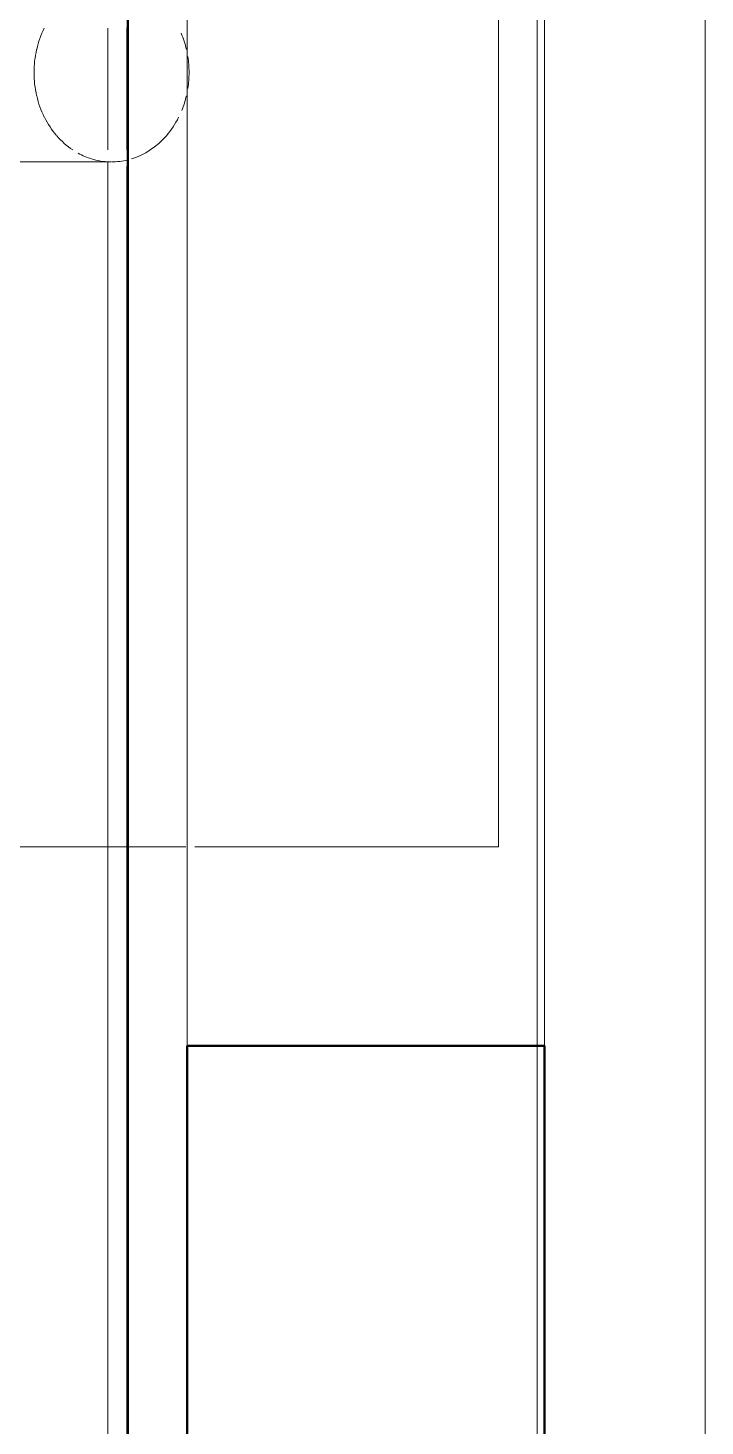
# Model space of a CAD drawing. Header units: inches. Extents: x -4235 to -464, y 9767 to 12347.
# Drawn here: x -3861.14 to -3858.3, y 10972.37 to 10978.24 of the extents above; entities that cross this region are included whole.
import ezdxf

# ---------------------------------------------------------------- set-up
doc = ezdxf.new("R2010")
doc.units = ezdxf.units.IN
doc.header["$MEASUREMENT"] = 0
doc.linetypes.add('Dash 1_16_', pattern=[0.125, 0.0625, -0.0625])
for name, color, linetype, lineweight in [('A-WALL', 113, 'Continuous', 13), ('A-WALL-5', 113, 'Continuous', 9), ('A-WALL-6', 113, 'Continuous', 50), ('C-PROP-LINE-1', 91, 'Dash 1_16_', 50)]:
    doc.layers.add(name, color=color, linetype=linetype, lineweight=lineweight)

# ---------------------------------------------------------------- blocks, each defined once
blk = doc.blocks.new('Basic Wall _ EXT - FIBER CEMENT - LARGE - ___-2162461-BACKGROUND - RCP - 3RD FLOOR')
at = {"layer": 'A-WALL-5'}
for p, q in [((-3859.005, 11012.5019), (-3859.005, 10973.9636)), ((-3859.005, 11012.5019), (-3859.005, 10973.9636)), ((-3858.9737, 10973.9636), (-3858.9737, 11012.5019)), ((-3858.9737, 11012.5019), (-3858.9737, 10973.9636)), ((-3859.005, 10973.9636), (-3859.005, 10932.4402)), ((-3859.005, 10973.9636), (-3859.005, 10932.4402)), ((-3858.9737, 10966.0644), (-3858.9737, 10973.9636)), ((-3858.9737, 10973.9636), (-3858.9737, 10966.0644))]:
    blk.add_line(p, q, dxfattribs=at)
blk = doc.blocks.new('Basic Wall _ EXT - FIBER CEMENT - SMALL - ___-2145935-BACKGROUND - RCP - 3RD FLOOR')
at = {"layer": 'A-WALL-5'}
for p, q in [((-3858.3004, 11012.5019), (-3858.3004, 10966.0644)), ((-3858.3004, 11012.5019), (-3858.3004, 10966.0644)), ((-3860.8064, 10978.237), (-3860.8064, 10978.1472)), ((-3860.7276, 10978.2371), (-3860.7276, 10978.1471)), ((-3860.7276, 10978.2371), (-3860.7276, 10978.1471)), ((-3860.8064, 10978.1465), (-3860.8064, 10978.0502)), ((-3860.7276, 10978.1466), (-3860.7276, 10978.0501)), ((-3860.7276, 10978.1466), (-3860.7276, 10978.0501)), ((-3860.8064, 10978.0495), (-3860.8064, 10977.9532)), ((-3860.7276, 10978.0496), (-3860.7276, 10977.9531)), ((-3860.7276, 10978.0496), (-3860.7276, 10977.9531)), ((-3860.8064, 10977.9525), (-3860.8064, 10977.8627)), ((-3860.7276, 10977.9526), (-3860.7276, 10977.8626)), ((-3860.7276, 10977.9526), (-3860.7276, 10977.8626)), ((-3860.8064, 10977.8622), (-3860.8064, 10977.785)), ((-3860.7276, 10977.8622), (-3860.7276, 10977.7849)), ((-3860.7276, 10977.8622), (-3860.7276, 10977.7849)), ((-3860.8064, 10977.7846), (-3860.8064, 10977.7253)), ((-3860.7276, 10977.7846), (-3860.7276, 10977.7252)), ((-3860.7276, 10977.7846), (-3860.7276, 10977.7252)), ((-3860.8064, 10977.6749), (-3860.8064, 10974.7999)), ((-3860.7276, 10977.6556), (-3860.7276, 10974.7999)), ((-3860.7276, 10977.6556), (-3860.7276, 10974.7999)), ((-3860.8064, 10974.7999), (-3860.8064, 10895.7886)), ((-3860.7276, 10974.7999), (-3860.7276, 10895.7886)), ((-3860.7276, 10974.7999), (-3860.7276, 10895.7886))]:
    blk.add_line(p, q, dxfattribs=at)
blk = doc.blocks.new('Walls 84 - Walls 1-2575014-BACKGROUND - RCP - 3RD FLOOR')
at = {"layer": 'A-WALL-5'}
for p, q in [((-3859.1667, 10981.2999), (-3859.1667, 10976.4249)), ((-3859.1667, 10978.0499), (-3859.1667, 10978.891)), ((-3859.1667, 10976.4249), (-3859.1667, 10978.0499)), ((-3860.7948, 10977.6749), (-3861.5915, 10977.6749)), ((-3859.1667, 10976.4249), (-3859.1667, 10975.2353)), ((-3859.1667, 10974.7999), (-3859.1667, 10976.4249)), ((-3859.1667, 10975.2353), (-3859.1667, 10974.7999)), ((-3860.7237, 10974.7999), (-3861.5915, 10974.7999)), ((-3860.4792, 10974.7999), (-3860.7237, 10974.7999)), ((-3859.1667, 10974.7999), (-3860.4412, 10974.7999))]:
    blk.add_line(p, q, dxfattribs=at)
for start_param, end_param in [(1.049162, 1.307556), (4.974188, 5.168684), (1.310938, 1.569046), (4.712389, 4.893342), (1.572547, 1.830655), (4.531436, 4.712389), (1.834037, 2.092431), (4.272952, 4.45059), (2.095464, 2.354408), (3.926991, 4.18879), (2.356886, 2.616602), (3.403392, 3.926991), (2.698715, 2.879008), (2.879936, 3.119324), (3.141593, 3.352114)]:
    blk.add_ellipse((-3860.7915, 10978.0499), major_axis=(0, 0.375), ratio=0.86769, start_param=start_param, end_param=end_param, dxfattribs=at)
blk = doc.blocks.new('Family - ___-2835860-BACKGROUND - RCP - 3RD FLOOR')
at = {"layer": 'C-PROP-LINE-1'}
blk.add_line((-3860.7237, 9980.1894), (-3860.7237, 11434.3894), dxfattribs=at)
blk = doc.blocks.new('Family - ___-2835932-BACKGROUND - RCP - 3RD FLOOR')
at = {"layer": 'C-PROP-LINE-1'}
blk.add_line((-3860.7237, 9980.1894), (-3860.7237, 12118.5894), dxfattribs=at)

msp = doc.modelspace()

# ---------------------------------------------------------------- linework, layer by layer
at = {"layer": 'A-WALL'}
for p, q in [((-3860.4737, 10973.9636), (-3860.4737, 11012.5019)), ((-3858.9737, 10973.9636), (-3858.9737, 11012.5019))]:
    msp.add_line(p, q, dxfattribs=at)
at = {"layer": 'A-WALL-6'}
for p, q in [((-3860.7237, 10972.2136), (-3860.7237, 11012.5019)), ((-3858.9737, 10973.9636), (-3860.4737, 10973.9636)), ((-3860.4737, 10973.9636), (-3860.4737, 10972.2136)), ((-3858.9737, 10966.0644), (-3858.9737, 10973.9636))]:
    msp.add_line(p, q, dxfattribs=at)

# ---------------------------------------------------------------- block references
at = {"layer": 'A-WALL-5'}
for name in ['Basic Wall _ EXT - FIBER CEMENT - SMALL - ___-2145935-BACKGROUND - RCP - 3RD FLOOR', 'Basic Wall _ EXT - FIBER CEMENT - LARGE - ___-2162461-BACKGROUND - RCP - 3RD FLOOR', 'Walls 84 - Walls 1-2575014-BACKGROUND - RCP - 3RD FLOOR']:
    msp.add_blockref(name, (0, 0), dxfattribs=at)
at = {"layer": 'C-PROP-LINE-1'}
for name in ['Family - ___-2835860-BACKGROUND - RCP - 3RD FLOOR', 'Family - ___-2835932-BACKGROUND - RCP - 3RD FLOOR']:
    msp.add_blockref(name, (0, 0), dxfattribs=at)

doc.saveas('drawing.dxf')
